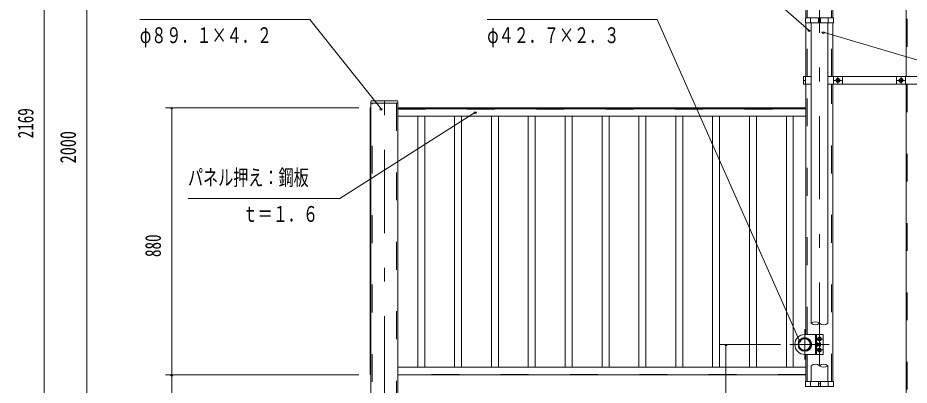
# Model space of a CAD drawing. Units: millimetres, scale not verified. Extents: x -34085 to 34091, y -14700 to 14700.
# Drawn here: x 14091 to 24374, y 2219 to 6454 of the extents above; entities that cross this region are included whole.
import ezdxf
from ezdxf.enums import TextEntityAlignment as Align

# ---------------------------------------------------------------- set-up
doc = ezdxf.new("R2010")
doc.units = ezdxf.units.MM
doc.header["$LTSCALE"] = 80
doc.linetypes.add('USER2', pattern=[10, 4, -6])
doc.linetypes.add('USER3', pattern=[24, 12, -5, 2, -5])
for name, color, linetype, lineweight in [('0-6_2-02BOLD', 7, 'Continuous', 18), ('0-7_2-12HIDDEN', 3, 'USER2', 18), ('0-8_2-22CENTER', 3, 'USER3', 18), ('0-9_2-42THIN', 4, 'Continuous', 18), ('0-A_2-52DIM', 3, 'Continuous', 18)]:
    doc.layers.add(name, color=color, linetype=linetype, lineweight=lineweight)
doc.styles.add('ＭＳ ゴシック', font='')
doc.styles.get('ＭＳ ゴシック').set_extended_font_data('MS Gothic')

msp = doc.modelspace()

# ---------------------------------------------------------------- linework, layer by layer
at = {"layer": '0-6_2-02BOLD'}
for p, q in [((23182.91, 6453.9), (23182.91, 7241.41)), ((24337.93, 5778.4), (24337.93, 7241.41)), ((23494.77, 6543.06), (23494.77, 6453.9)), ((23182.91, 6397.9), (23182.91, 5778.4)), ((23236.98, 6453.9), (23236.98, 6397.9)), ((23242.59, 6397.9), (23242.59, 2932.9)), ((23328.17, 6453.9), (23328.17, 6397.9)), ((23328.17, 6425.9), (23349.52, 6425.9)), ((23349.52, 6397.9), (23349.52, 6453.9)), ((23435.11, 2932.9), (23435.11, 6397.9)), ((23440.67, 6397.9), (23440.67, 6453.9)), ((23494.77, 5778.4), (23494.77, 6397.9)), ((23177.32, 5778.4), (23177.32, 5687.41)), ((23500.37, 5687.41), (23500.37, 5778.4)), ((23605.37, 5687.41), (23605.37, 5778.4)), ((24227.32, 5778.4), (24227.32, 5687.41)), ((24332.31, 5687.41), (24332.31, 5778.4)), ((23177.32, 5732.91), (23155.98, 5732.91)), ((23155.98, 5687.41), (23242.58, 5687.41)), ((23182.91, 5687.41), (23182.91, 2803.4)), ((23494.76, 2260.9), (23494.76, 5687.41)), ((24337.92, 1063.9), (24337.92, 5687.41)), ((18163.92, 657.9), (18163.92, 5487.9)), ((18163.92, 5470.4), (18475.77, 5470.4)), ((18174.41, 5498.4), (18465.26, 5498.4)), ((18475.77, 5417.9), (23182.91, 5417.9)), ((23182.91, 5406.7), (18475.77, 5406.7)), ((18475.77, 5319.2), (23182.91, 5319.2)), ((23303.84, 2803.4), (23303.84, 2572.4)), ((23245.04, 2677.4), (23248.89, 2677.4)), ((23303.84, 2698.01), (23319.57, 2698.01)), ((23319.57, 2677.8), (23303.84, 2677.8)), ((23321.34, 2698.4), (23338.85, 2698.4)), ((23338.85, 2677.4), (23321.34, 2677.4)), ((23338.85, 2698.01), (23351.07, 2698.01)), ((23351.07, 2677.8), (23338.85, 2677.8)), ((23182.91, 2572.4), (23182.91, 2260.9)), ((23303.84, 2667.7), (23319.57, 2667.7)), ((23182.91, 2426.8), (18475.77, 2426.8)), ((23242.58, 2260.9), (23242.58, 2442.9)), ((23435.11, 2260.9), (23435.11, 2442.9)), ((18475.77, 2339.3), (23182.91, 2339.3)), ((23182.91, 2337.9), (18475.77, 2337.9)), ((23236.97, 2204.9), (23236.97, 2260.9)), ((23328.16, 2204.9), (23328.16, 2260.9)), ((23349.52, 2232.9), (23328.16, 2232.9)), ((23349.52, 2260.9), (23349.52, 2204.9)), ((23440.66, 2204.9), (23440.66, 2260.9))]:
    msp.add_line(p, q, dxfattribs=at)
for points in [[(23500.37, 6397.9), (23500.37, 6453.9), (23177.32, 6453.9), (23177.32, 6397.9)], [(23534.94, 5722.81), (23552.43, 5712.69), (23569.94, 5722.81), (23569.94, 5743.01), (23552.43, 5753.12), (23534.94, 5743.01)], [(24262.75, 5722.81), (24280.24, 5712.69), (24297.76, 5722.81), (24297.76, 5743.01), (24280.24, 5753.12), (24262.75, 5743.01)], [(23321.34, 2740.8), (23338.85, 2730.69), (23356.35, 2740.8), (23356.35, 2761.01), (23338.85, 2771.11), (23321.34, 2761.01)], [(23352.84, 2705.05), (23351.07, 2708.11), (23338.85, 2708.11), (23338.85, 2667.7), (23351.07, 2667.7), (23352.84, 2670.75)], [(23321.34, 2614.8), (23321.34, 2635), (23338.85, 2645.11), (23356.35, 2635), (23356.35, 2614.8), (23338.85, 2604.69)], [(23177.32, 2260.9), (23177.32, 2204.9), (23500.37, 2204.9), (23500.37, 2260.9)]]:
    msp.add_lwpolyline(points, close=True, dxfattribs=at)
for points in [[(23155.98, 5687.41), (23155.98, 5778.4), (23242.58, 5778.4)], [(23435.11, 5778.4), (24676.7, 5778.4), (24676.7, 5687.41), (23435.11, 5687.41)], [(18475.77, 5487.9), (18475.77, 657.9), (18163.82, 657.9)], [(18163.92, 2343.5), (18157.09, 2343.5), (18157.09, 5417.9), (18163.92, 5417.9)], [(23170.84, 2803.4), (23380.83, 2803.4), (23380.83, 2572.4), (23170.84, 2572.4)], [(23248.89, 2698.4), (23245.04, 2698.4), (23241.54, 2694.9), (23241.54, 2680.9), (23245.04, 2677.41), (23245.04, 2698.4)], [(23319.57, 2667.7), (23321.34, 2670.75), (23321.34, 2705.05), (23319.57, 2708.11), (23303.84, 2708.11)]]:
    msp.add_lwpolyline(points, dxfattribs=at)
for centre, radius in [((23552.43, 5732.91), 21.88), ((23552.43, 5732.91), 17.15), ((24280.24, 5732.91), 21.88), ((24280.24, 5732.91), 17.15), ((23170.84, 2687.9), 78.75), ((23166.82, 2687.9), 74.72), ((23166.82, 2687.9), 66.67), ((23338.85, 2750.9), 21.88), ((23338.85, 2750.9), 17.15), ((23338.85, 2624.9), 21.88), ((23338.85, 2624.9), 17.15)]:
    msp.add_circle(centre, radius, dxfattribs=at)
for centre, radius, start, end in [((18174.41, 5487.9), 10.5, 90, 180), ((18465.26, 5487.9), 10.5, 0, 90), ((23170.84, 2687.9), 115.5, 90, 270), ((23313.23, 2703.06), 8.11, 321.46857, 360), ((23313.23, 2672.75), 8.11, 0, 38.54623), ((23291.56, 2687.9), 29.79, 340.17088, 19.83133), ((23344.73, 2703.06), 8.11, 321.45377, 0), ((23323.05, 2687.91), 29.79, 340.16867, 19.82912), ((23344.73, 2672.75), 8.11, 0, 38.53143)]:
    msp.add_arc(centre, radius, start, end, dxfattribs=at)
at = {"layer": '0-7_2-12HIDDEN'}
for p, q in [((23197.61, 6453.9), (23197.61, 7241.41)), ((24352.62, 7241.41), (24352.62, 5778.4)), ((23480.06, 6453.9), (23480.06, 6537.72)), ((23197.61, 5778.4), (23197.61, 6397.9)), ((23480.06, 5778.4), (23480.06, 6397.9)), ((23197.61, 2803.4), (23197.61, 5687.41)), ((23480.06, 2260.9), (23480.06, 5687.41)), ((24352.63, 5687.41), (24352.63, 1063.9)), ((18178.62, 657.9), (18178.62, 5470.4)), ((18461.06, 5470.4), (18461.06, 657.9)), ((18161.29, 5417.9), (18161.29, 2343.5)), ((23182.91, 5412.3), (18475.77, 5412.3)), ((18475.77, 5402.5), (23182.91, 5402.5)), ((23292.64, 2572.4), (23292.64, 2803.4)), ((23197.61, 2260.9), (23197.61, 2572.4)), ((23182.91, 2343.5), (18475.77, 2343.5))]:
    msp.add_line(p, q, dxfattribs=at)
at = {"layer": '0-8_2-22CENTER'}
for p, q in [((23338.85, 7241.41), (23338.85, -1281.07)), ((18319.85, 132.9), (18319.85, 5775.85)), ((23552.43, 5689.16), (23552.43, 5776.65)), ((24280.24, 5776.65), (24280.24, 5689.16)), ((23596.19, 5732.91), (23508.68, 5732.91)), ((24324, 5732.91), (24236.49, 5732.91)), ((23170.84, 2512.9), (23170.84, 2862.9)), ((22995.84, 2687.9), (23450.84, 2687.9)), ((23295.08, 2750.9), (23382.59, 2750.9)), ((23384.88, 2624.9), (23295.08, 2624.9))]:
    msp.add_line(p, q, dxfattribs=at)
at = {"layer": '0-9_2-42THIN'}
for p, q in [((18704.84, 5319.2), (18704.84, 2426.8)), ((18785.33, 2426.8), (18785.33, 5319.2)), ((19130.09, 5319.2), (19130.09, 2426.8)), ((19210.59, 2426.8), (19210.59, 5319.2)), ((19555.34, 5319.2), (19555.34, 2426.8)), ((19635.84, 2426.8), (19635.84, 5319.2)), ((19980.59, 5319.2), (19980.59, 2426.8)), ((20061.09, 2426.8), (20061.09, 5319.2)), ((20405.84, 5319.2), (20405.84, 2426.8)), ((20486.34, 2426.8), (20486.34, 5319.2)), ((20831.09, 5319.2), (20831.09, 2426.8)), ((20911.59, 2426.8), (20911.59, 5319.2)), ((21256.34, 5319.2), (21256.34, 2426.8)), ((21336.84, 2426.8), (21336.84, 5319.2)), ((21681.59, 5319.2), (21681.59, 2426.8)), ((21762.09, 2426.8), (21762.09, 5319.2)), ((22106.84, 5319.2), (22106.84, 2426.8)), ((22187.34, 2426.8), (22187.34, 5319.2)), ((22532.09, 5319.2), (22532.09, 2426.8)), ((22612.59, 2426.8), (22612.59, 5319.2)), ((22957.34, 5319.2), (22957.34, 2426.8)), ((23037.84, 2426.8), (23037.84, 5319.2)), ((23242.24, 2695.6), (23249.21, 2695.6)), ((23249.21, 2680.2), (23242.24, 2680.2)), ((23338.85, 2695.6), (23321.34, 2695.6)), ((23321.34, 2680.2), (23338.85, 2680.2))]:
    msp.add_line(p, q, dxfattribs=at)
for centre, start, end in [((23290.71, 2875.49), 50.03191, 129.96809), ((23290.71, 2990.32), 230.03191, 309.96809), ((23386.97, 2990.32), 230.03349, 309.96651), ((23290.71, 2385.48), 50.03349, 129.96651), ((23386.97, 2385.49), 50.03191, 129.96809), ((23386.97, 2500.32), 230.03191, 309.96809)]:
    msp.add_arc(centre, 74.92, start, end, dxfattribs=at)
at = {"layer": '0-A_2-52DIM'}
for p, q in [((14396.34, 1532.9), (14396.34, 9124.4)), ((14886.34, 9124.4), (14886.34, -1127.1)), ((21466.35, 6432.9), (19506.34, 6432.9)), ((21466.34, 6432.9), (23110.5, 2728.79)), ((23232.9, 6309.67), (23204.9, 6309.67)), ((23396.21, 6288.17), (23368.21, 6288.17)), ((15796.35, 5417.9), (18026.96, 5417.9)), ((15880.34, 5417.9), (15852.34, 5417.9)), ((15866.34, 1532.9), (15866.34, 5417.9)), ((18295.19, 5404.79), (18267.19, 5404.79)), ((19384.22, 5365.57), (19356.22, 5365.57)), ((22890.84, 2687.9), (22190.84, 2687.9)), ((22274.84, 2687.9), (22246.84, 2687.9)), ((22260.84, 2687.9), (22260.84, 1532.9)), ((23124.5, 2728.79), (23096.5, 2728.79)), ((18026.96, 2337.9), (15796.35, 2337.9)), ((15880.34, 2337.9), (15852.34, 2337.9))]:
    msp.add_line(p, q, dxfattribs=at)
for points in [[(23218.91, 6309.67), (21956.34, 7412.9), (19996.35, 7412.9)], [(18281.19, 5404.79), (17458.84, 6432.9), (15498.85, 6432.9)], [(28186.34, 5697.9), (25386.34, 5697.9), (23382.21, 6288.17)], [(16054.59, 4372.25), (17804.59, 4372.25), (19370.22, 5365.57)]]:
    msp.add_lwpolyline(points, dxfattribs=at)
for centre in [(23218.9, 6309.67), (23382.21, 6288.17), (15866.34, 5417.9), (18281.19, 5404.79), (19370.22, 5365.57), (22260.84, 2687.9), (23110.5, 2728.79), (15866.34, 2337.9)]:
    msp.add_arc(centre, 14, 180, 0, dxfattribs=at)

# ---------------------------------------------------------------- texts
at = {"layer": '0-A_2-52DIM', "color": 7, "style": 'ＭＳ ゴシック', "width": 0.7}
for s, p in [('φ８９．１×４．２', (15498.85, 6107.77)), ('φ４２．７×２．３', (19506.34, 6107.77)), ('パネル押え：鋼板', (16054.59, 4467.12)), ('ｔ＝１．６', (16684.6, 4047.12))]:
    msp.add_text(s, height=182.3, dxfattribs=at).set_placement(p, align=Align.BOTTOM_LEFT)
at = {"layer": '0-A_2-52DIM', "color": 7, "style": 'ＭＳ ゴシック'}
for s, width, p in [('2169', 0.7, (14326.35, 5064.92)), ('2000', 0.75, (14816.35, 4776.66)), ('880', 0.7, (15796.34, 3696.29))]:
    msp.add_text(s, height=182.3, rotation=90, dxfattribs=dict(at, width=width)).set_placement(p, align=Align.BOTTOM_LEFT)

doc.saveas('drawing.dxf')
